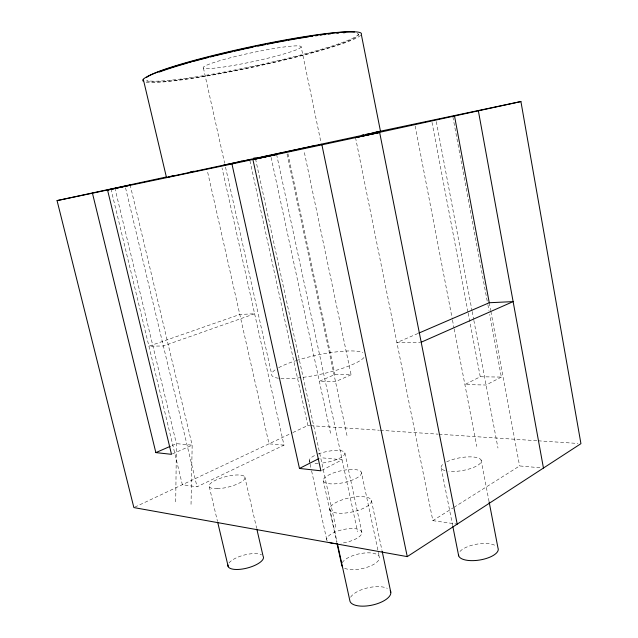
<?xml version="1.0" encoding="UTF-8"?>
<svg xmlns="http://www.w3.org/2000/svg" width="638" height="638" viewBox="0 0 638 638"><rect width="100%" height="100%" fill="white"/><g stroke="black" fill="none" stroke-linecap="round" stroke-linejoin="round"><path stroke-width="0.48" stroke-dasharray="3.19 2.39" d="M175.721 501.827L176.415 443.641L114.944 188.314M191.033 504.339L192.174 445.172L130.2 185.116M355.518 137.561L432.851 520.648L453.068 507.896M453.905 507.37L519.611 465.939L540.585 467.798M321.775 470.35L342.12 459.783L320.667 457.693M501.356 377.082L486.06 385.025L464.887 384.554L480.262 376.755L501.356 377.082L489.697 314.486M110.94 188.912L182.356 484.705L197.038 486.81L283.974 445.141L222.032 167.946M134.77 507.154L291.973 432.979M292.858 432.564L307.875 425.474L309.861 425.61M172.404 453.937L192.174 445.172L176.415 443.641L171.056 445.978M351.099 374.761L335.524 381.66L319.359 381.293L334.926 374.506L351.099 374.761L303.935 150.393M417.93 333.499L396.9 342.566L420.211 342.223M253.39 158.009L256.301 157.395M310.858 425.674L379.371 430.235M380.368 430.307L437.955 434.143M438.952 434.207L537.252 440.754M538.241 440.818L577.964 443.466M283.974 445.141L269.005 443.817L207.398 171.016M432.851 520.648L457.207 524.141M125.558 187.867L197.038 486.81M209.288 486.794L217.502 521.461M244.745 476.73L256.604 528.081M203.434 68.067L224.648 163.248M225.517 167.132L271.621 374.004M249.936 160.768L307.875 425.474M309.294 460.405L309.932 463.3M310.14 464.265L311.416 470.046M311.631 471.011L326.68 539.453M255.527 158.838L336.027 528.144M329.838 508.98L337.047 542.005M323.259 480.446L336.816 542.555M271.11 157.427L331.05 435.539M344.927 453.163L361.874 532.403M276.597 154.42L357.551 531.677M361.491 472.71A19.523 6.069 -12.2 0 1 333.562 483.899A19.523 6.069 -12.2 0 1 332.103 473.46A19.523 6.069 -12.2 0 1 361.491 472.71L379.427 557.349M287.945 153.758L334.926 374.506M287.06 154.061L347.255 436.751M371.444 500.599A21.237 7.185 -12.1 0 1 341.218 513.255A21.237 7.185 -12.1 0 1 339.296 500.934A21.237 7.185 -12.1 0 1 371.444 500.599L381.939 550.275M301.136 46.789A50.091 4.466 -12.1 0 1 228.221 66.304A50.091 4.466 -12.1 0 1 227.08 58.64A50.091 4.466 -12.1 0 1 301.136 46.789L321.137 143.263M358.412 35.05L358.277 34.348A108.803 9.737 -12.1 0 1 258.334 65.084A108.803 9.737 -12.1 0 1 146.907 80.38M441.233 468.077L452.669 525.608M481.084 460.022L489.155 502.066M415.163 126.021L452.318 319.191M452.501 320.164L454.001 327.972M454.192 328.945L476.793 446.448M432.014 122.352L468.013 312.181M468.196 313.154L480.262 376.755M436.28 121.579L472 310.594M472.184 311.575L473.659 319.407M473.851 320.388L497.967 448.035M489.258 302.739L490.71 310.554M490.893 311.535L519.611 465.939M452.892 116.921L487.695 303.728M487.879 304.709L488.971 310.578M446.68 461.888A20.392 6.5 -9.9 0 1 474.624 457.151A20.392 6.5 -9.9 0 1 476.65 465.971A20.392 6.5 -9.9 0 1 448.841 471.307M445.109 470.645A20.392 6.5 -9.9 0 1 443.865 463.547M318.155 454.009A18.207 5.279 -12.4 0 1 344.871 452.884A18.207 5.279 -12.4 0 1 320.81 463.18M318.234 463.324A18.207 5.279 -12.4 0 1 314.502 463.204M309.877 461.689A18.207 5.279 -12.4 0 1 316.249 454.774M459.966 551.495A20.089 8.055 -9.2 0 1 477.264 544.086A20.089 8.055 -9.2 0 1 495.838 545.809M350.629 597.216A20.926 8.908 -12.2 0 1 367.225 587.957A20.926 8.908 -12.2 0 1 387.33 588.34M342.207 562.788A19.252 7.544 -12.2 0 1 369.585 552.851A19.252 7.544 -12.2 0 1 374.283 564.04A19.252 7.544 -12.2 0 1 344.48 568.195M327.326 541.064A17.968 6.571 -12.4 0 1 342.175 529.779A17.968 6.571 -12.4 0 1 361.882 532.921A17.968 6.571 -12.4 0 1 341.019 543.241M228.994 563.003A18.287 6.667 -14.7 0 1 244.585 554.948A18.287 6.667 -14.7 0 1 261.548 554.845M357.192 33.351A108.795 9.666 -12.1 0 1 259.722 65.443A108.795 9.666 -12.1 0 1 145.703 79.646M363.947 357.535A47.746 9.745 -12.2 0 1 301.718 377.529M300.721 377.648A47.746 9.745 -12.2 0 1 276.206 369.155M278.67 367.695A47.746 9.745 -12.2 0 1 295.657 360.757M296.518 360.486A47.746 9.745 -12.2 0 1 362.839 352.615M360.653 35.305A111.786 9.937 -12.1 0 1 257.712 66.097A111.786 9.937 -12.1 0 1 145.408 82.015M254.618 313.776L163.36 345.979L148.917 346.187L239.792 314.47L254.618 313.776M217.04 488.716A18.526 5.359 -14.1 0 0 245.04 478.101A18.526 5.359 -14.1 0 0 219.121 478.715A18.526 5.359 -14.1 0 0 217.04 488.716"/><path stroke-width="0.96" d="M165.944 177.069L57.061 200.611L133.876 507.577L407.259 556.623L580.939 443.665L520.919 101.554L373.31 132.696M143.287 79.232L166.438 177.316M57.061 200.611L92.446 193.202L155.855 452.605L171.502 454.328L107.551 190.036L231.945 163.982L299.469 468.444L318.904 458.586M421.184 342.215L513.127 301.614L489.258 302.739L418.847 333.1M155.855 452.605L170.163 446.369M143.079 81.066A111.786 9.937 -12.1 0 1 250.271 47.379A111.786 9.937 -12.1 0 1 361.315 34.42L380.511 131.452L166.127 177.484M168.273 176.893L172.866 175.849M318.33 144.842L319.997 144.467M190.084 172.045L193.936 171.207M307.715 147.179L315.834 145.4M231.945 163.982L276.597 154.42L252.927 159.588L320.898 470.812L299.469 468.444M520.919 101.554L355.518 137.561L379.658 132.489L457.207 524.141M252.927 159.588L379.658 132.489M92.446 193.202L130.2 185.116L107.551 190.036M297.89 149.316L305.036 147.761M270.99 155.106L284.436 152.219M285.401 152.011L296.989 149.507M246.547 160.321L251.197 159.333M255.846 158.344L257.704 157.945M261.5 157.131L270.041 155.305M239.25 161.861L232.009 163.376M241.068 161.478L245.614 160.513M361.714 135.28L363.588 134.881M240.733 161.27L241.451 161.119M228.412 164.133L230.214 163.751M365.534 134.482L369.418 133.685M371.356 133.278L380.511 131.452M225.23 164.771L227.614 164.293M223.866 165.011L224.44 164.939M217.733 522.426L228.237 566.711M256.827 529.046L263.095 556.176A18.287 6.667 -14.7 0 1 246.866 568.131A18.287 6.667 -14.7 0 1 228.013 564.973M337.47 543.943L349.768 600.286A20.926 8.908 -12.2 0 0 373.158 604.88A20.926 8.908 -12.2 0 0 390.217 590.692M337.031 543.528L341.697 564.869A19.252 7.544 -12.2 0 0 342.462 566.719M382.146 551.248L390.783 592.16M321.967 145.129L407.259 556.623M452.86 526.581L458.674 555.834M489.155 502.066L497.983 548.018A20.105 8.063 -9.2 0 1 479.704 560.02A20.105 8.063 -9.2 0 1 458.515 554.438M454.503 115.901L489.258 302.739M478.372 110.868L543.448 468.045M335.763 543.52A17.968 6.571 -12.4 0 1 329.152 542.332M146.501 77.533A108.803 9.737 -12.1 0 1 244.633 48.113A108.803 9.737 -12.1 0 1 354.433 32.075M159.205 72.094A108.795 9.666 -12.1 0 1 166.199 69.598M167.292 69.231A108.795 9.666 -12.1 0 1 187.516 63.05M188.561 62.755A108.795 9.666 -12.1 0 1 191.177 62.03M192.963 61.535A108.795 9.666 -12.1 0 1 208.235 57.508M210.237 56.997A108.795 9.666 -12.1 0 1 214.28 55.992M215.293 55.737A108.795 9.666 -12.1 0 1 232.487 51.654M234.457 51.2A108.795 9.666 -12.1 0 1 244.306 48.998M245.287 48.783A108.795 9.666 -12.1 0 1 252.959 47.14M257.792 46.127A108.795 9.666 -12.1 0 1 265.496 44.556M267.41 44.174A108.795 9.666 -12.1 0 1 274.954 42.698M276.908 42.331A108.795 9.666 -12.1 0 1 286.047 40.633M288.049 40.274A108.795 9.666 -12.1 0 1 296.869 38.735M298.775 38.416A108.795 9.666 -12.1 0 1 304.326 37.506M305.371 37.347A108.795 9.666 -12.1 0 1 308.481 36.86M310.523 36.549A108.795 9.666 -12.1 0 1 312.54 36.246M315.507 35.816A108.795 9.666 -12.1 0 1 317.445 35.537M320.276 35.146A108.795 9.666 -12.1 0 1 322.11 34.907M323.905 34.675A108.795 9.666 -12.1 0 1 325.659 34.452M328.195 34.149A108.795 9.666 -12.1 0 1 330.46 33.886M336.832 33.248A108.795 9.666 -12.1 0 1 338.794 33.08M343.292 32.761A108.795 9.666 -12.1 0 1 344.919 32.674"/></g></svg>
